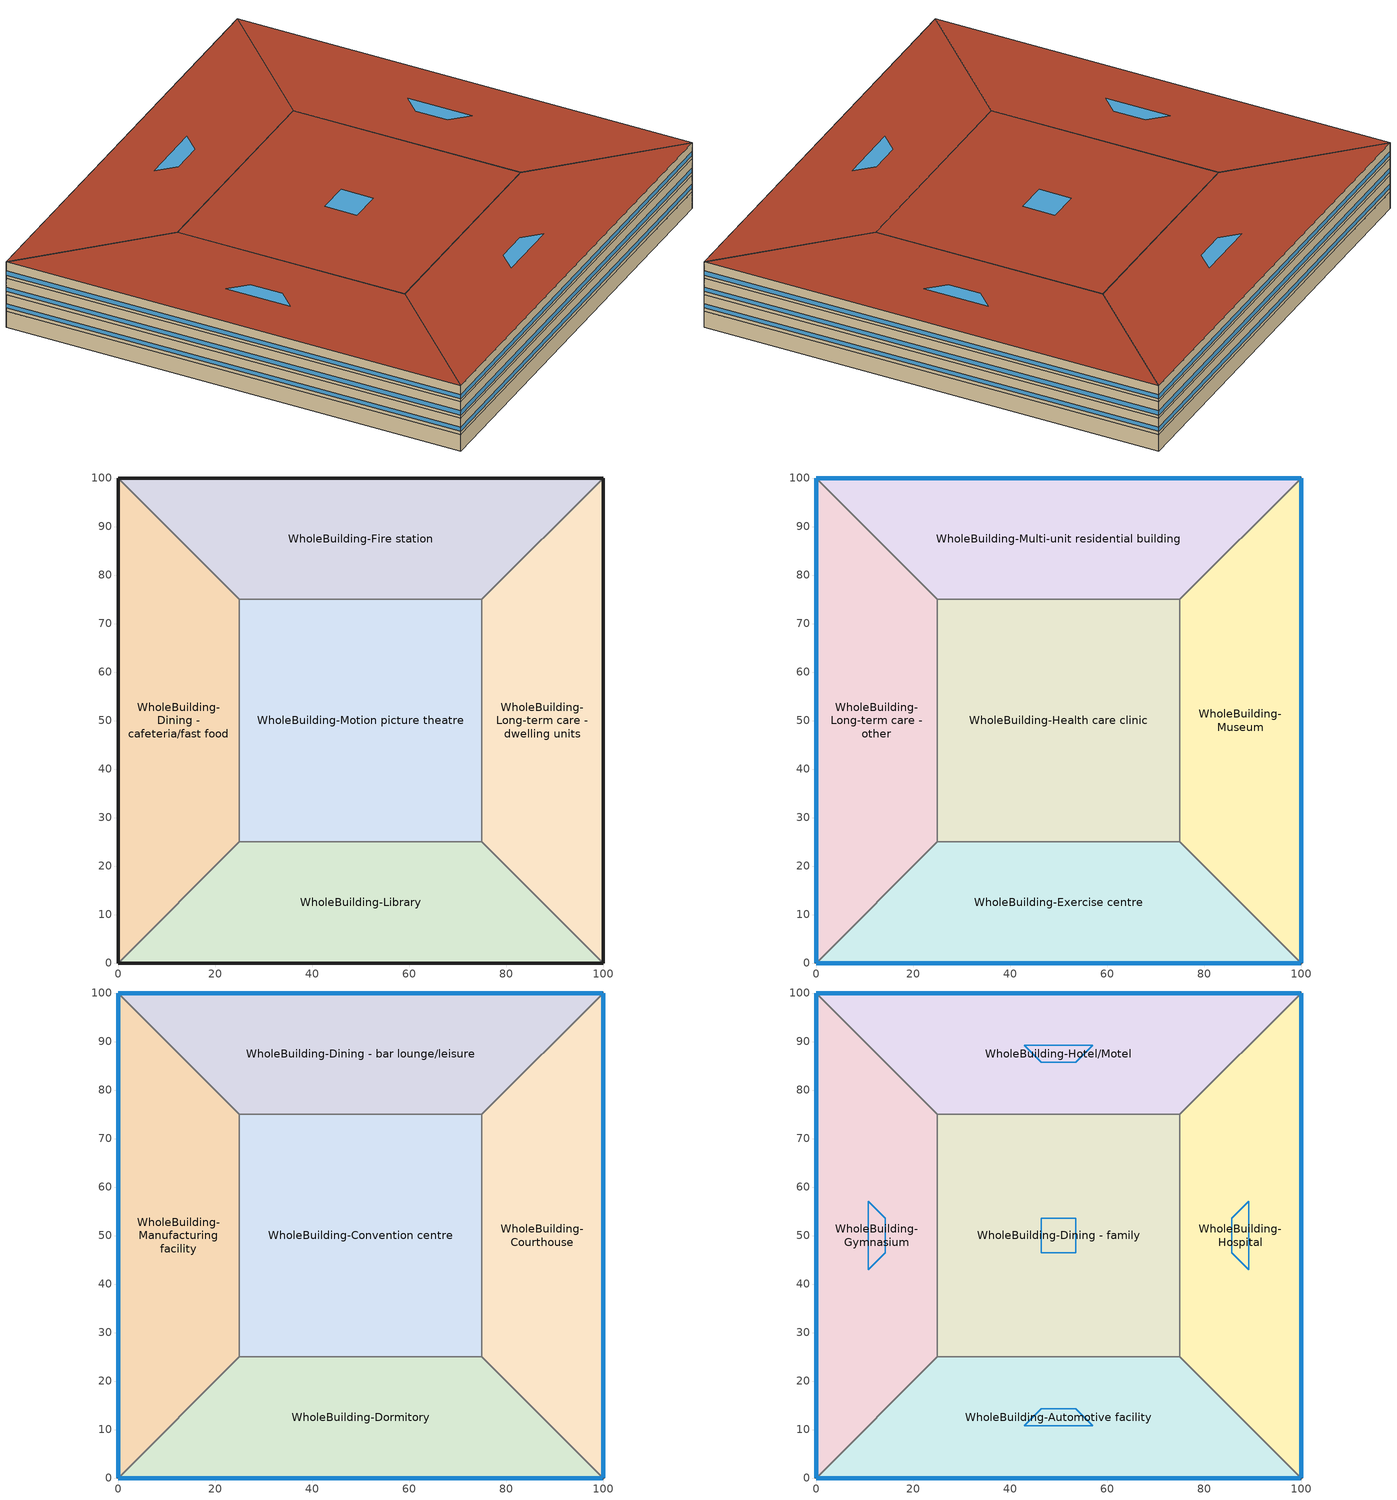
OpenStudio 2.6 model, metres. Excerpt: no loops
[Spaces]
WholeBuilding-Dining - cafeteria/fast food
 floor ground: 0,0 0,100 25,75 25,25 z0
 wall ground: 0,100 0,0 z0:3.8
 wall to WholeBuilding-Fire station: 25,75 0,100 z0:3.8
 wall to WholeBuilding-Motion picture theatre: 25,25 25,75 z0:3.8
 wall to WholeBuilding-Library: 0,0 25,25 z0:3.8
WholeBuilding-Fire station
 floor ground: 0,100 100,100 75,75 25,75 z0
 wall ground: 100,100 0,100 z0:3.8
 wall to WholeBuilding-Long-term care - dwelling units: 75,75 100,100 z0:3.8
 wall to WholeBuilding-Motion picture theatre: 25,75 75,75 z0:3.8
WholeBuilding-Long-term care - dwelling units
 floor ground: 100,100 100,0 75,25 75,75 z0
 wall ground: 100,0 100,100 z0:3.8
 wall to WholeBuilding-Library: 75,25 100,0 z0:3.8
 wall to WholeBuilding-Motion picture theatre: 75,75 75,25 z0:3.8
WholeBuilding-Library
 floor ground: 100,0 0,0 25,25 75,25 z0
 wall ground: 0,0 100,0 z0:3.8
 wall to WholeBuilding-Motion picture theatre: 75,25 25,25 z0:3.8
WholeBuilding-Motion picture theatre
 floor ground: 25,25 25,75 75,75 75,25 z0
WholeBuilding-Long-term care - other
 floor to WholeBuilding-Dining - cafeteria/fast food: 0,0 0,100 25,75 25,25 z3.8
 wall outside: 0,100 0,0 z3.8:7.6
 wall to WholeBuilding-Multi-unit residential building: 25,75 0,100 z3.8:7.6
 wall to WholeBuilding-Health care clinic: 25,25 25,75 z3.8:7.6
 wall to WholeBuilding-Exercise centre: 0,0 25,25 z3.8:7.6
 window: 0,99.97 0,0.03 z4.56:5.51
WholeBuilding-Multi-unit residential building
 floor to WholeBuilding-Fire station: 0,100 100,100 75,75 25,75 z3.8
 wall outside: 100,100 0,100 z3.8:7.6
 wall to WholeBuilding-Museum: 75,75 100,100 z3.8:7.6
 wall to WholeBuilding-Health care clinic: 25,75 75,75 z3.8:7.6
 window: 99.97,100 0.03,100 z4.56:5.51
WholeBuilding-Museum
 floor to WholeBuilding-Long-term care - dwelling units: 100,100 100,0 75,25 75,75 z3.8
 wall outside: 100,0 100,100 z3.8:7.6
 wall to WholeBuilding-Exercise centre: 75,25 100,0 z3.8:7.6
 wall to WholeBuilding-Health care clinic: 75,75 75,25 z3.8:7.6
 window: 100,0.03 100,99.97 z4.56:5.51
WholeBuilding-Exercise centre
 floor to WholeBuilding-Library: 100,0 0,0 25,25 75,25 z3.8
 wall outside: 0,0 100,0 z3.8:7.6
 wall to WholeBuilding-Health care clinic: 75,25 25,25 z3.8:7.6
 window: 0.03,0 99.97,0 z4.56:5.51
WholeBuilding-Health care clinic
 floor to WholeBuilding-Motion picture theatre: 25,25 25,75 75,75 75,25 z3.8
WholeBuilding-Manufacturing facility
 floor to WholeBuilding-Long-term care - other: 0,0 0,100 25,75 25,25 z7.6
 wall outside: 0,100 0,0 z7.6:11.4
 wall to WholeBuilding-Dining - bar lounge/leisure: 25,75 0,100 z7.6:11.4
 wall to WholeBuilding-Convention centre: 25,25 25,75 z7.6:11.4
 wall to WholeBuilding-Dormitory: 0,0 25,25 z7.6:11.4
 window: 0,99.97 0,0.03 z8.36:9.31
WholeBuilding-Dining - bar lounge/leisure
 floor to WholeBuilding-Multi-unit residential building: 0,100 100,100 75,75 25,75 z7.6
 wall outside: 100,100 0,100 z7.6:11.4
 wall to WholeBuilding-Courthouse: 75,75 100,100 z7.6:11.4
 wall to WholeBuilding-Convention centre: 25,75 75,75 z7.6:11.4
 window: 99.97,100 0.03,100 z8.36:9.31
WholeBuilding-Courthouse
 floor to WholeBuilding-Museum: 100,100 100,0 75,25 75,75 z7.6
 wall outside: 100,0 100,100 z7.6:11.4
 wall to WholeBuilding-Dormitory: 75,25 100,0 z7.6:11.4
 wall to WholeBuilding-Convention centre: 75,75 75,25 z7.6:11.4
 window: 100,0.03 100,99.97 z8.36:9.31
WholeBuilding-Dormitory
 floor to WholeBuilding-Exercise centre: 100,0 0,0 25,25 75,25 z7.6
 wall outside: 0,0 100,0 z7.6:11.4
 wall to WholeBuilding-Convention centre: 75,25 25,25 z7.6:11.4
 window: 0.03,0 99.97,0 z8.36:9.31
WholeBuilding-Convention centre
 floor to WholeBuilding-Health care clinic: 25,25 25,75 75,75 75,25 z7.6
WholeBuilding-Gymnasium
 floor to WholeBuilding-Manufacturing facility: 0,0 0,100 25,75 25,25 z11.4
 wall outside: 0,100 0,0 z11.4:15.2
 wall to WholeBuilding-Hotel/Motel: 25,75 0,100 z11.4:15.2
 wall to WholeBuilding-Dining - family: 25,25 25,75 z11.4:15.2
 wall to WholeBuilding-Automotive facility: 0,0 25,25 z11.4:15.2
 window: 0,99.97 0,0.03 z12.16:13.11
 roof outside: 25,25 25,75 0,100 0,0 z15.2
 skylight: 14.27,46.46 14.27,53.54 10.73,57.07 10.73,42.93 z15.2
WholeBuilding-Hotel/Motel
 floor to WholeBuilding-Dining - bar lounge/leisure: 0,100 100,100 75,75 25,75 z11.4
 wall outside: 100,100 0,100 z11.4:15.2
 wall to WholeBuilding-Hospital: 75,75 100,100 z11.4:15.2
 wall to WholeBuilding-Dining - family: 25,75 75,75 z11.4:15.2
 window: 99.97,100 0.03,100 z12.16:13.11
 roof outside: 25,75 75,75 100,100 0,100 z15.2
 skylight: 46.46,85.73 53.54,85.73 57.07,89.27 42.93,89.27 z15.2
WholeBuilding-Hospital
 floor to WholeBuilding-Courthouse: 100,100 100,0 75,25 75,75 z11.4
 wall outside: 100,0 100,100 z11.4:15.2
 wall to WholeBuilding-Automotive facility: 75,25 100,0 z11.4:15.2
 wall to WholeBuilding-Dining - family: 75,75 75,25 z11.4:15.2
 window: 100,0.03 100,99.97 z12.16:13.11
 roof outside: 75,75 75,25 100,0 100,100 z15.2
 skylight: 85.73,53.54 85.73,46.46 89.27,42.93 89.27,57.07 z15.2
WholeBuilding-Automotive facility
 floor to WholeBuilding-Dormitory: 100,0 0,0 25,25 75,25 z11.4
 wall outside: 0,0 100,0 z11.4:15.2
 wall to WholeBuilding-Dining - family: 75,25 25,25 z11.4:15.2
 window: 0.03,0 99.97,0 z12.16:13.11
 roof outside: 75,25 25,25 0,0 100,0 z15.2
 skylight: 53.54,14.27 46.46,14.27 42.93,10.73 57.07,10.73 z15.2
WholeBuilding-Dining - family
 floor to WholeBuilding-Convention centre: 25,25 25,75 75,75 75,25 z11.4
 roof outside: 75,25 75,75 25,75 25,25 z15.2
 skylight: 53.54,46.46 53.54,53.54 46.46,53.54 46.46,46.46 z15.2
[Schedule:Ruleset]
Name | Default Day Schedule
NECB-E-Occupancy | NECB-E-Occupancy Default
NECB-E-Lighting | NECB-E-Lighting Default
NECB-E-Electric-Equipment | NECB-E-Electric-Equipment Default
NECB-C-Occupancy | NECB-C-Occupancy Default
NECB-C-Lighting | NECB-C-Lighting Default
NECB-C-Electric-Equipment | NECB-C-Electric-Equipment Default
NECB-A-Occupancy | NECB-A-Occupancy Default
NECB-A-Occupancy-NECB-A-Lighting-0.0-0.0-0.0-Light Ruleset | NECB-A-Occupancy-NECB-A-Lighting-0.0-0.0-0.0-Light Default
NECB-A-Electric-Equipment | NECB-A-Electric-Equipment Default
NECB-B-Occupancy-NECB-B-Lighting-0.0-0.0-0.0-Light Ruleset | NECB-B-Occupancy-NECB-B-Lighting-0.0-0.0-0.0-Light Default
NECB-G-Occupancy | NECB-G-Occupancy Default
NECB-G-Lighting | NECB-G-Lighting Default
NECB-G-Electric-Equipment | NECB-G-Electric-Equipment Default
NECB-F-Lighting | NECB-F-Lighting Default
NECB-F-Electric-Equipment | NECB-F-Electric-Equipment Default
NECB-H-Occupancy | NECB-H-Occupancy Default
NECB-H-Occupancy-NECB-H-Lighting-0.0-0.0-0.0-Light Ruleset | NECB-H-Occupancy-NECB-H-Lighting-0.0-0.0-0.0-Light Default
NECB-H-Electric-Equipment | NECB-H-Electric-Equipment Default
NECB-J-Occupancy | NECB-J-Occupancy Default
NECB-J-Lighting | NECB-J-Lighting Default
NECB-J-Electric-Equipment | NECB-J-Electric-Equipment Default
NECB-C-Occupancy-NECB-C-Lighting-0.0-0.0-0.0-Light Ruleset | NECB-C-Occupancy-NECB-C-Lighting-0.0-0.0-0.0-Light Default
[Schedule:Day]
Clothing Schedule Summer Clothes: 24, 0, 0.5
NECB-E-Occupancy Default; NECB-E-Occupancy Default|Wkdy Day: 8, 0, 0, 9, 0, 0.2, 10, 0, 0.7, 14, 0, 0.9, 15, 0, 0.5, 16, 0, 0.9, 18, 0, 0.8, 19, 0, 0.2, 24, 0, 0
NECB-E-Occupancy Sat Day: 9, 0, 0, 13, 0, 0.2, 17, 0, 0.1, 24, 0, 0
NECB-E-Occupancy Sun|Hol Day; NECB-A-Occupancy Sat Day; NECB-A-Occupancy Sun|Hol Day: 24, 0, 0
NECB-E-Lighting Default; NECB-E-Lighting Default|Wkdy Day; NECB-E-Electric-Equipment Default; NECB-E-Electric-Equipment Default|Wkdy Day: 8, 0, 0.05, 9, 0, 0.4, 10, 0, 0.7, 18, 0, 0.9, 19, 0, 0.4, 24, 0, 0.05
NECB-E-Lighting Sat Day; NECB-E-Electric-Equipment Sat Day: 9, 0, 0.05, 10, 0, 0.5, 15, 0, 0.9, 16, 0, 0.7, 17, 0, 0.5, 24, 0, 0.05
NECB-E-Lighting Sun|Hol Day; NECB-E-Electric-Equipment Sun|Hol Day; NECB-A-Occupancy-NECB-A-Lighting-0.0-0.0-0.0-Sat-Light Day; NECB-A-Occupancy-NECB-A-Lighting-0.0-0.0-0.0-Sun|Hol-Light Day: 24, 0, 0.05
NECB-E-Thermostat Setpoint-Heating Default|Wkdy Day: 7, 0, 18, 8, 0, 20, 19, 0, 22, 24, 0, 18
NECB-E-Thermostat Setpoint-Heating Sat Day: 8, 0, 18, 9, 0, 20, 17, 0, 22, 24, 0, 18
NECB-E-Thermostat Setpoint-Heating Sun|Hol Day; NECB-A-Thermostat Setpoint-Heating Sat Day; NECB-A-Thermostat Setpoint-Heating Sun|Hol Day: 24, 0, 18
NECB-E-Thermostat Setpoint-Cooling Default|Wkdy Day; NECB-C-Thermostat Setpoint-Cooling Sun|Hol Day: 7, 0, 35, 19, 0, 24, 24, 0, 35
NECB-E-Thermostat Setpoint-Cooling Sat Day: 8, 0, 35, 17, 0, 24, 24, 0, 35
NECB-E-Thermostat Setpoint-Cooling Sun|Hol Day; NECB-A-Thermostat Setpoint-Cooling Sat Day; NECB-A-Thermostat Setpoint-Cooling Sun|Hol Day: 24, 0, 35
NECB-C-Occupancy Default; NECB-C-Occupancy Default|Wkdy Day: 8, 0, 0, 9, 0, 0.1, 10, 0, 0.2, 12, 0, 0.5, 16, 0, 0.7, 17, 0, 0.8, 18, 0, 0.7, 19, 0, 0.5, 21, 0, 0.3, 24, 0, 0
NECB-C-Occupancy Sat Day: 8, 0, 0, 9, 0, 0.1, 10, 0, 0.2, 11, 0, 0.5, 12, 0, 0.6, 13, 0, 0.8, 16, 0, 0.9, 17, 0, 0.8, 18, 0, 0.7, 19, 0, 0.5, 21, 0, 0.2, 24, 0, 0
NECB-C-Occupancy Sun|Hol Day: 8, 0, 0, 9, 0, 0.1, 10, 0, 0.2, 11, 0, 0.5, 12, 0, 0.6, 13, 0, 0.8, 16, 0, 0.9, 17, 0, 0.8, 18, 0, 0.7, 19, 0, 0.5, 24, 0, 0
NECB-C-Lighting Default; NECB-C-Lighting Default|Wkdy Day; NECB-C-Lighting Sat Day; NECB-C-Electric-Equipment Default; NECB-C-Electric-Equipment Default|Wkdy Day; NECB-C-Electric-Equipment Sat Day; NECB-C-Occupancy-NECB-C-Lighting-0.0-0.0-0.0-Light Default; NECB-C-Occupancy-NECB-C-Lighting-0.0-0.0-0.0-Default|Wkdy-Light Day; NECB-C-Occupancy-NECB-C-Lighting-0.0-0.0-0.0-Sat-Light Day: 8, 0, 0.05, 9, 0, 0.5, 19, 0, 0.9, 20, 0, 0.6, 21, 0, 0.5, 24, 0, 0.05
NECB-C-Lighting Sun|Hol Day; NECB-C-Electric-Equipment Sun|Hol Day; NECB-C-Occupancy-NECB-C-Lighting-0.0-0.0-0.0-Sun|Hol-Light Day: 8, 0, 0.05, 9, 0, 0.5, 19, 0, 0.9, 24, 0, 0.05
NECB-C-Thermostat Setpoint-Heating Default|Wkdy Day; NECB-C-Thermostat Setpoint-Heating Sat Day: 7, 0, 18, 8, 0, 20, 21, 0, 22, 24, 0, 18
NECB-C-Thermostat Setpoint-Heating Sun|Hol Day: 9, 0, 18, 10, 0, 20, 19, 0, 22, 24, 0, 18
NECB-C-Thermostat Setpoint-Cooling Default|Wkdy Day; NECB-C-Thermostat Setpoint-Cooling Sat Day: 7, 0, 35, 21, 0, 24, 24, 0, 35
NECB-A-Occupancy Default; NECB-A-Occupancy Default|Wkdy Day: 7, 0, 0, 8, 0, 0.1, 9, 0, 0.7, 12, 0, 0.9, 14, 0, 0.5, 17, 0, 0.9, 18, 0, 0.7, 19, 0, 0.3, 23, 0, 0.1, 24, 0, 0
NECB-A-Occupancy-NECB-A-Lighting-0.0-0.0-0.0-Light Default; NECB-A-Occupancy-NECB-A-Lighting-0.0-0.0-0.0-Default|Wkdy-Light Day: 7, 0, 0.05, 8, 0, 0.3, 9, 0, 0.8, 17, 0, 0.9, 18, 0, 0.8, 19, 0, 0.5, 21, 0, 0.3, 23, 0, 0.1, 24, 0, 0.05
NECB-A-Electric-Equipment Default; NECB-A-Electric-Equipment Default|Wkdy Day: 7, 0, 0.2, 8, 0, 0.3, 9, 0, 0.8, 18, 0, 0.9, 19, 0, 0.5, 21, 0, 0.3, 24, 0, 0.2
NECB-A-Electric-Equipment Sat Day; NECB-A-Electric-Equipment Sun|Hol Day: 24, 0, 0.2
NECB-A-Thermostat Setpoint-Heating Default|Wkdy Day: 6, 0, 18, 7, 0, 20, 21, 0, 22, 24, 0, 18
NECB-A-Thermostat Setpoint-Cooling Default|Wkdy Day: 6, 0, 35, 21, 0, 24, 24, 0, 35
NECB-B-Occupancy Default|Wkdy Day: 1, 0, 0.3, 2, 0, 0.1, 9, 0, 0, 10, 0, 0.1, 11, 0, 0.2, 12, 0, 0.5, 13, 0, 0.9, 14, 0, 0.8, 15, 0, 0.5, 17, 0, 0.2, 18, 0, 0.3, 19, 0, 0.6, 22, 0, 0.9, 23, 0, 0.6, 24, 0, 0.4
NECB-B-Occupancy Sat Day: 1, 0, 0.5, 2, 0, 0.3, 9, 0, 0, 10, 0, 0.1, 11, 0, 0.2, 12, 0, 0.5, 13, 0, 0.9, 14, 0, 0.8, 15, 0, 0.5, 17, 0, 0.2, 18, 0, 0.3, 19, 0, 0.6, 22, 0, 0.9, 24, 0, 0.6
NECB-B-Occupancy Sun|Hol Day: 1, 0, 0.1, 2, 0, 0.3, 10, 0, 0, 11, 0, 0.1, 12, 0, 0.4, 14, 0, 0.5, 15, 0, 0.4, 18, 0, 0.2, 19, 0, 0.5, 21, 0, 0.7, 22, 0, 0.5, 23, 0, 0.3, 24, 0, 0.1
NECB-B-Occupancy-NECB-B-Lighting-0.0-0.0-0.0-Light Default; NECB-B-Occupancy-NECB-B-Lighting-0.0-0.0-0.0-Default|Wkdy-Light Day; NECB-B-Occupancy-NECB-B-Lighting-0.0-0.0-0.0-Sat-Light Day; NECB-B-Electric-Equipment Default|Wkdy Day; NECB-B-Electric-Equipment Sat Day; NECB-B-Lighting Default|Wkdy Day; NECB-B-Lighting Sat Day: 1, 0, 0.9, 2, 0, 0.5, 9, 0, 0.1, 10, 0, 0.5, 11, 0, 0.7, 24, 0, 0.9
NECB-B-Occupancy-NECB-B-Lighting-0.0-0.0-0.0-Sun|Hol-Light Day; NECB-B-Electric-Equipment Sun|Hol Day; NECB-B-Lighting Sun|Hol Day: 2, 0, 0.5, 10, 0, 0.1, 11, 0, 0.5, 23, 0, 0.9, 24, 0, 0.5
NECB-B-Thermostat Setpoint-Heating Default|Wkdy Day; NECB-B-Thermostat Setpoint-Heating Sat Day: 2, 0, 22, 8, 0, 18, 9, 0, 20, 24, 0, 22
NECB-B-Thermostat Setpoint-Heating Sun|Hol Day: 1, 0, 18, 2, 0, 22, 9, 0, 18, 10, 0, 20, 23, 0, 22, 24, 0, 18
NECB-B-Thermostat Setpoint-Cooling Default|Wkdy Day; NECB-B-Thermostat Setpoint-Cooling Sat Day: 1, 0, 24, 8, 0, 35, 24, 0, 24
NECB-B-Thermostat Setpoint-Cooling Sun|Hol Day: 9, 0, 35, 23, 0, 24, 24, 0, 35
NECB-G-Occupancy Default; NECB-G-Occupancy Default|Wkdy Day: 7, 0, 0.9, 8, 0, 0.7, 9, 0, 0.4, 17, 0, 0.3, 18, 0, 0.5, 24, 0, 0.9
NECB-G-Occupancy Sat Day; NECB-G-Occupancy Sun|Hol Day: 7, 0, 0.9, 8, 0, 0.7, 17, 0, 0.5, 18, 0, 0.7, 24, 0, 0.9
NECB-G-Lighting Default; NECB-G-Lighting Default|Wkdy Day; NECB-G-Lighting Sat Day; NECB-G-Lighting Sun|Hol Day: 1, 0, 0.3, 6, 0, 0, 7, 0, 0.2, 9, 0, 0.5, 19, 0, 0, 22, 0, 0.9, 23, 0, 0.8, 24, 0, 0.6
NECB-G-Electric-Equipment Default; NECB-G-Electric-Equipment Default|Wkdy Day; NECB-G-Electric-Equipment Sat Day; NECB-G-Electric-Equipment Sun|Hol Day: 1, 0, 0.3, 7, 0, 0.2, 9, 0, 0.8, 16, 0, 0.4, 17, 0, 0.5, 18, 0, 0.2, 20, 0, 0.9, 21, 0, 0.7, 24, 0, 0.5
NECB-G-Thermostat Setpoint-Heating Default|Wkdy Day; NECB-G-Thermostat Setpoint-Heating Sat Day; NECB-G-Thermostat Setpoint-Heating Sun|Hol Day; NECB-F-Thermostat Setpoint-Heating Default|Wkdy Day; NECB-F-Thermostat Setpoint-Heating Sat Day; NECB-F-Thermostat Setpoint-Heating Sun|Hol Day; NECB-H-Thermostat Setpoint-Heating Default|Wkdy Day; NECB-H-Thermostat Setpoint-Heating Sat Day; NECB-H-Thermostat Setpoint-Heating Sun|Hol Day: 1, 0, 22, 7, 0, 18, 8, 0, 20, 24, 0, 22
NECB-G-Thermostat Setpoint-Cooling Default|Wkdy Day; NECB-G-Thermostat Setpoint-Cooling Sat Day; NECB-G-Thermostat Setpoint-Cooling Sun|Hol Day; NECB-F-Thermostat Setpoint-Cooling Default|Wkdy Day; NECB-F-Thermostat Setpoint-Cooling Sat Day; NECB-F-Thermostat Setpoint-Cooling Sun|Hol Day; NECB-H-Thermostat Setpoint-Cooling Default|Wkdy Day; NECB-H-Thermostat Setpoint-Cooling Sat Day; NECB-H-Thermostat Setpoint-Cooling Sun|Hol Day; NECB-J-Thermostat Setpoint-Cooling Default|Wkdy Day; NECB-J-Thermostat Setpoint-Cooling Sat Day; NECB-J-Thermostat Setpoint-Cooling Sun|Hol Day: 24, 0, 24
NECB-F-Occupancy Default|Wkdy Day; NECB-F-Occupancy Sat Day; NECB-F-Occupancy Sun|Hol Day: 7, 0, 0.63, 8, 0, 0.49, 10, 0, 0.28, 16, 0, 0.14, 17, 0, 0.21, 20, 0, 0.35, 22, 0, 0.49, 23, 0, 0.56, 24, 0, 0.63
NECB-F-Lighting Default; NECB-F-Lighting Default|Wkdy Day; NECB-F-Lighting Sat Day; NECB-F-Lighting Sun|Hol Day; NECB-F-Electric-Equipment Default; NECB-F-Electric-Equipment Default|Wkdy Day; NECB-F-Electric-Equipment Sat Day; NECB-F-Electric-Equipment Sun|Hol Day: 1, 0, 0.21, 3, 0, 0.14, 6, 0, 0.07, 7, 0, 0.14, 8, 0, 0.28, 9, 0, 0.35, 11, 0, 0.28, 12, 0, 0.21, 19, 0, 0.14, 20, 0, 0.42, 21, 0, 0.56, 22, 0, 0.63, 23, 0, 0.56, 24, 0, 0.42
NECB-H-Occupancy Default; NECB-H-Occupancy Default|Wkdy Day; NECB-H-Occupancy Sat Day; NECB-H-Occupancy Sun|Hol Day; NECB-H-Occupancy-NECB-H-Lighting-0.0-0.0-0.0-Light Default; NECB-H-Occupancy-NECB-H-Lighting-0.0-0.0-0.0-Default|Wkdy-Light Day; NECB-H-Occupancy-NECB-H-Lighting-0.0-0.0-0.0-Sat-Light Day; NECB-H-Occupancy-NECB-H-Lighting-0.0-0.0-0.0-Sun|Hol-Light Day; NECB-H-Electric-Equipment Default; NECB-H-Electric-Equipment Default|Wkdy Day; NECB-H-Electric-Equipment Sat Day; NECB-H-Electric-Equipment Sun|Hol Day: 24, 0, 0.9
NECB-J-Occupancy Default; NECB-J-Occupancy Default|Wkdy Day; NECB-J-Occupancy Sat Day; NECB-J-Occupancy Sun|Hol Day: 7, 0, 0.9, 8, 0, 0.7, 10, 0, 0.6, 12, 0, 0.7, 14, 0, 0.6, 17, 0, 0.7, 20, 0, 0.6, 22, 0, 0.7, 23, 0, 0.8, 24, 0, 0.9
NECB-J-Lighting Default; NECB-J-Lighting Default|Wkdy Day; NECB-J-Lighting Sat Day; NECB-J-Lighting Sun|Hol Day: 5, 0, 0.1, 6, 0, 0.3, 7, 0, 0.5, 11, 0, 0.7, 12, 0, 0.6, 18, 0, 0.5, 19, 0, 0.6, 23, 0, 0.7, 24, 0, 0.3
NECB-J-Electric-Equipment Default; NECB-J-Electric-Equipment Default|Wkdy Day; NECB-J-Electric-Equipment Sat Day; NECB-J-Electric-Equipment Sun|Hol Day: 5, 0, 0.1, 6, 0, 0.2, 7, 0, 0.3, 8, 0, 0.4, 10, 0, 0.6, 12, 0, 0.5, 14, 0, 0.4, 16, 0, 0.5, 18, 0, 0.4, 19, 0, 0.5, 20, 0, 0.6, 22, 0, 0.7, 23, 0, 0.5, 24, 0, 0.3
NECB-J-Thermostat Setpoint-Heating Default|Wkdy Day; NECB-J-Thermostat Setpoint-Heating Sat Day; NECB-J-Thermostat Setpoint-Heating Sun|Hol Day: 24, 0, 22
[Schedule:Rule] Date Specification Type=DateRange; Start Month=1; Start Day=1; End Month=12; End Day=31
Name | Schedule Ruleset | Rule Order | Day Schedule | Apply Monday | Apply Tuesday | Apply Wednesday | Apply Thursday | Apply Friday | Apply Saturday | Apply Sunday
Schedule Rule 2 | NECB-E-Occupancy | 2 | NECB-E-Occupancy Default|Wkdy Day | Yes | Yes | Yes | Yes | Yes
Schedule Rule 3 | NECB-E-Occupancy | 1 | NECB-E-Occupancy Sat Day |  |  |  |  |  | Yes
Schedule Rule 4 | NECB-E-Occupancy | 0 | NECB-E-Occupancy Sun|Hol Day |  |  |  |  |  |  | Yes
Schedule Rule 5 | NECB-E-Lighting | 2 | NECB-E-Lighting Default|Wkdy Day | Yes | Yes | Yes | Yes | Yes
Schedule Rule 6 | NECB-E-Lighting | 1 | NECB-E-Lighting Sat Day |  |  |  |  |  | Yes
Schedule Rule 7 | NECB-E-Lighting | 0 | NECB-E-Lighting Sun|Hol Day |  |  |  |  |  |  | Yes
Schedule Rule 8 | NECB-E-Electric-Equipment | 2 | NECB-E-Electric-Equipment Default|Wkdy Day | Yes | Yes | Yes | Yes | Yes
Schedule Rule 9 | NECB-E-Electric-Equipment | 1 | NECB-E-Electric-Equipment Sat Day |  |  |  |  |  | Yes
Schedule Rule 10 | NECB-E-Electric-Equipment | 0 | NECB-E-Electric-Equipment Sun|Hol Day |  |  |  |  |  |  | Yes
Schedule Rule 17 | NECB-C-Occupancy | 2 | NECB-C-Occupancy Default|Wkdy Day | Yes | Yes | Yes | Yes | Yes
Schedule Rule 18 | NECB-C-Occupancy | 1 | NECB-C-Occupancy Sat Day |  |  |  |  |  | Yes
Schedule Rule 19 | NECB-C-Occupancy | 0 | NECB-C-Occupancy Sun|Hol Day |  |  |  |  |  |  | Yes
Schedule Rule 20 | NECB-C-Lighting | 2 | NECB-C-Lighting Default|Wkdy Day | Yes | Yes | Yes | Yes | Yes
Schedule Rule 21 | NECB-C-Lighting | 1 | NECB-C-Lighting Sat Day |  |  |  |  |  | Yes
Schedule Rule 22 | NECB-C-Lighting | 0 | NECB-C-Lighting Sun|Hol Day |  |  |  |  |  |  | Yes
Schedule Rule 23 | NECB-C-Electric-Equipment | 2 | NECB-C-Electric-Equipment Default|Wkdy Day | Yes | Yes | Yes | Yes | Yes
Schedule Rule 24 | NECB-C-Electric-Equipment | 1 | NECB-C-Electric-Equipment Sat Day |  |  |  |  |  | Yes
Schedule Rule 25 | NECB-C-Electric-Equipment | 0 | NECB-C-Electric-Equipment Sun|Hol Day |  |  |  |  |  |  | Yes
Schedule Rule 32 | NECB-A-Occupancy | 2 | NECB-A-Occupancy Default|Wkdy Day | Yes | Yes | Yes | Yes | Yes
Schedule Rule 33 | NECB-A-Occupancy | 1 | NECB-A-Occupancy Sat Day |  |  |  |  |  | Yes
Schedule Rule 34 | NECB-A-Occupancy | 0 | NECB-A-Occupancy Sun|Hol Day |  |  |  |  |  |  | Yes
Schedule Rule 35 | NECB-A-Occupancy-NECB-A-Lighting-0.0-0.0-0.0-Light Ruleset | 2 | NECB-A-Occupancy-NECB-A-Lighting-0.0-0.0-0.0-Default|Wkdy-Light Day | Yes | Yes | Yes | Yes | Yes
Schedule Rule 36 | NECB-A-Occupancy-NECB-A-Lighting-0.0-0.0-0.0-Light Ruleset | 1 | NECB-A-Occupancy-NECB-A-Lighting-0.0-0.0-0.0-Sat-Light Day |  |  |  |  |  | Yes
Schedule Rule 37 | NECB-A-Occupancy-NECB-A-Lighting-0.0-0.0-0.0-Light Ruleset | 0 | NECB-A-Occupancy-NECB-A-Lighting-0.0-0.0-0.0-Sun|Hol-Light Day |  |  |  |  |  |  | Yes
Schedule Rule 38 | NECB-A-Electric-Equipment | 2 | NECB-A-Electric-Equipment Default|Wkdy Day | Yes | Yes | Yes | Yes | Yes
Schedule Rule 39 | NECB-A-Electric-Equipment | 1 | NECB-A-Electric-Equipment Sat Day |  |  |  |  |  | Yes
Schedule Rule 40 | NECB-A-Electric-Equipment | 0 | NECB-A-Electric-Equipment Sun|Hol Day |  |  |  |  |  |  | Yes
Schedule Rule 50 | NECB-B-Occupancy-NECB-B-Lighting-0.0-0.0-0.0-Light Ruleset | 2 | NECB-B-Occupancy-NECB-B-Lighting-0.0-0.0-0.0-Default|Wkdy-Light Day | Yes | Yes | Yes | Yes | Yes
Schedule Rule 51 | NECB-B-Occupancy-NECB-B-Lighting-0.0-0.0-0.0-Light Ruleset | 1 | NECB-B-Occupancy-NECB-B-Lighting-0.0-0.0-0.0-Sat-Light Day |  |  |  |  |  | Yes
Schedule Rule 52 | NECB-B-Occupancy-NECB-B-Lighting-0.0-0.0-0.0-Light Ruleset | 0 | NECB-B-Occupancy-NECB-B-Lighting-0.0-0.0-0.0-Sun|Hol-Light Day |  |  |  |  |  |  | Yes
Schedule Rule 65 | NECB-G-Occupancy | 2 | NECB-G-Occupancy Default|Wkdy Day | Yes | Yes | Yes | Yes | Yes
Schedule Rule 66 | NECB-G-Occupancy | 1 | NECB-G-Occupancy Sat Day |  |  |  |  |  | Yes
Schedule Rule 67 | NECB-G-Occupancy | 0 | NECB-G-Occupancy Sun|Hol Day |  |  |  |  |  |  | Yes
Schedule Rule 68 | NECB-G-Lighting | 2 | NECB-G-Lighting Default|Wkdy Day | Yes | Yes | Yes | Yes | Yes
Schedule Rule 69 | NECB-G-Lighting | 1 | NECB-G-Lighting Sat Day |  |  |  |  |  | Yes
Schedule Rule 70 | NECB-G-Lighting | 0 | NECB-G-Lighting Sun|Hol Day |  |  |  |  |  |  | Yes
Schedule Rule 71 | NECB-G-Electric-Equipment | 2 | NECB-G-Electric-Equipment Default|Wkdy Day | Yes | Yes | Yes | Yes | Yes
Schedule Rule 72 | NECB-G-Electric-Equipment | 1 | NECB-G-Electric-Equipment Sat Day |  |  |  |  |  | Yes
Schedule Rule 73 | NECB-G-Electric-Equipment | 0 | NECB-G-Electric-Equipment Sun|Hol Day |  |  |  |  |  |  | Yes
Schedule Rule 83 | NECB-F-Lighting | 2 | NECB-F-Lighting Default|Wkdy Day | Yes | Yes | Yes | Yes | Yes
Schedule Rule 84 | NECB-F-Lighting | 1 | NECB-F-Lighting Sat Day |  |  |  |  |  | Yes
Schedule Rule 85 | NECB-F-Lighting | 0 | NECB-F-Lighting Sun|Hol Day |  |  |  |  |  |  | Yes
Schedule Rule 86 | NECB-F-Electric-Equipment | 2 | NECB-F-Electric-Equipment Default|Wkdy Day | Yes | Yes | Yes | Yes | Yes
Schedule Rule 87 | NECB-F-Electric-Equipment | 1 | NECB-F-Electric-Equipment Sat Day |  |  |  |  |  | Yes
Schedule Rule 88 | NECB-F-Electric-Equipment | 0 | NECB-F-Electric-Equipment Sun|Hol Day |  |  |  |  |  |  | Yes
Schedule Rule 95 | NECB-H-Occupancy | 2 | NECB-H-Occupancy Default|Wkdy Day | Yes | Yes | Yes | Yes | Yes
Schedule Rule 96 | NECB-H-Occupancy | 1 | NECB-H-Occupancy Sat Day |  |  |  |  |  | Yes
Schedule Rule 97 | NECB-H-Occupancy | 0 | NECB-H-Occupancy Sun|Hol Day |  |  |  |  |  |  | Yes
Schedule Rule 98 | NECB-H-Occupancy-NECB-H-Lighting-0.0-0.0-0.0-Light Ruleset | 2 | NECB-H-Occupancy-NECB-H-Lighting-0.0-0.0-0.0-Default|Wkdy-Light Day | Yes | Yes | Yes | Yes | Yes
Schedule Rule 99 | NECB-H-Occupancy-NECB-H-Lighting-0.0-0.0-0.0-Light Ruleset | 1 | NECB-H-Occupancy-NECB-H-Lighting-0.0-0.0-0.0-Sat-Light Day |  |  |  |  |  | Yes
Schedule Rule 100 | NECB-H-Occupancy-NECB-H-Lighting-0.0-0.0-0.0-Light Ruleset | 0 | NECB-H-Occupancy-NECB-H-Lighting-0.0-0.0-0.0-Sun|Hol-Light Day |  |  |  |  |  |  | Yes
Schedule Rule 101 | NECB-H-Electric-Equipment | 2 | NECB-H-Electric-Equipment Default|Wkdy Day | Yes | Yes | Yes | Yes | Yes
Schedule Rule 102 | NECB-H-Electric-Equipment | 1 | NECB-H-Electric-Equipment Sat Day |  |  |  |  |  | Yes
Schedule Rule 103 | NECB-H-Electric-Equipment | 0 | NECB-H-Electric-Equipment Sun|Hol Day |  |  |  |  |  |  | Yes
Schedule Rule 110 | NECB-J-Occupancy | 2 | NECB-J-Occupancy Default|Wkdy Day | Yes | Yes | Yes | Yes | Yes
Schedule Rule 111 | NECB-J-Occupancy | 1 | NECB-J-Occupancy Sat Day |  |  |  |  |  | Yes
Schedule Rule 112 | NECB-J-Occupancy | 0 | NECB-J-Occupancy Sun|Hol Day |  |  |  |  |  |  | Yes
Schedule Rule 113 | NECB-J-Lighting | 2 | NECB-J-Lighting Default|Wkdy Day | Yes | Yes | Yes | Yes | Yes
Schedule Rule 114 | NECB-J-Lighting | 1 | NECB-J-Lighting Sat Day |  |  |  |  |  | Yes
Schedule Rule 115 | NECB-J-Lighting | 0 | NECB-J-Lighting Sun|Hol Day |  |  |  |  |  |  | Yes
Schedule Rule 116 | NECB-J-Electric-Equipment | 2 | NECB-J-Electric-Equipment Default|Wkdy Day | Yes | Yes | Yes | Yes | Yes
Schedule Rule 117 | NECB-J-Electric-Equipment | 1 | NECB-J-Electric-Equipment Sat Day |  |  |  |  |  | Yes
Schedule Rule 118 | NECB-J-Electric-Equipment | 0 | NECB-J-Electric-Equipment Sun|Hol Day |  |  |  |  |  |  | Yes
Schedule Rule 125 | NECB-C-Occupancy-NECB-C-Lighting-0.0-0.0-0.0-Light Ruleset | 2 | NECB-C-Occupancy-NECB-C-Lighting-0.0-0.0-0.0-Default|Wkdy-Light Day | Yes | Yes | Yes | Yes | Yes
Schedule Rule 126 | NECB-C-Occupancy-NECB-C-Lighting-0.0-0.0-0.0-Light Ruleset | 1 | NECB-C-Occupancy-NECB-C-Lighting-0.0-0.0-0.0-Sat-Light Day |  |  |  |  |  | Yes
Schedule Rule 127 | NECB-C-Occupancy-NECB-C-Lighting-0.0-0.0-0.0-Light Ruleset | 0 | NECB-C-Occupancy-NECB-C-Lighting-0.0-0.0-0.0-Sun|Hol-Light Day |  |  |  |  |  |  | Yes
